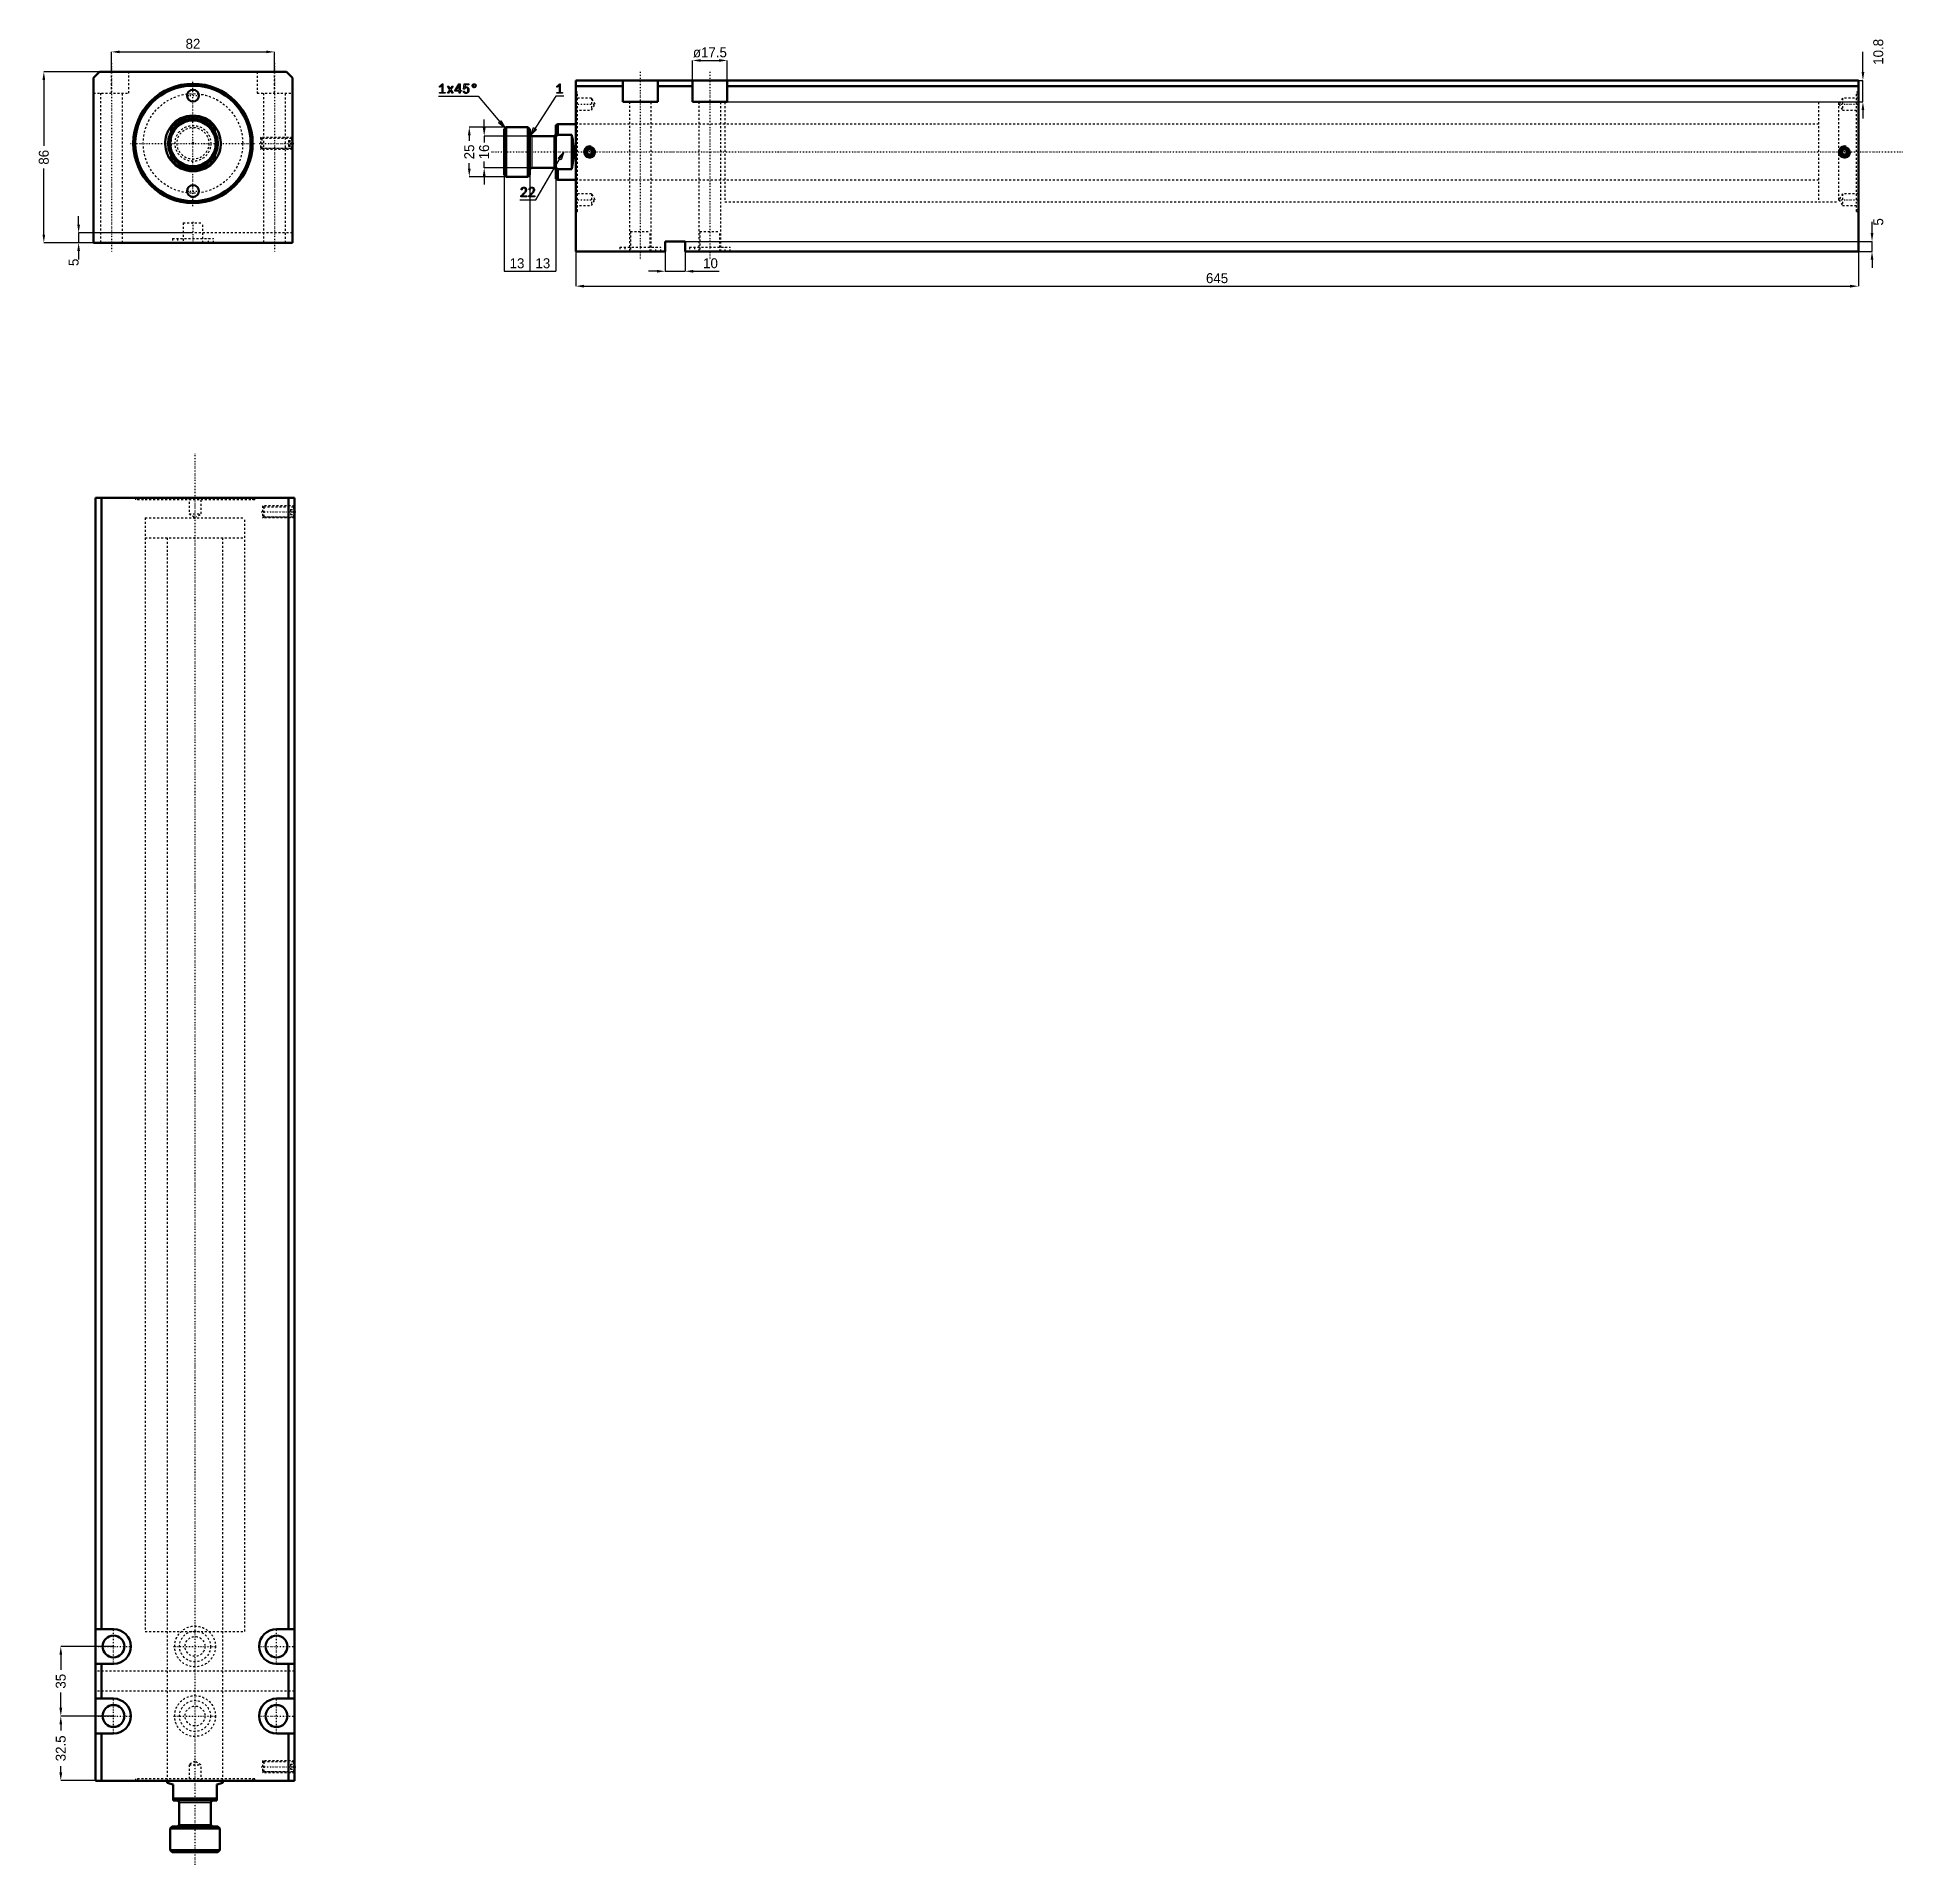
# Model space of a CAD drawing. Header units: millimetres. Extents: x -78 to 860, y -866 to 53.
import ezdxf

# ---------------------------------------------------------------- set-up
doc = ezdxf.new("R2010")
doc.units = ezdxf.units.MM
doc.linetypes.add('Center', pattern=[1.5, 0.45, -0.5, 0.05, -0.5])
doc.linetypes.add('Dashed', pattern=[2, 1, -1])
for name, color, linetype, lineweight in [('2d ConnectionPoints', 7, 'Continuous', 50), ('AM_0', 7, 'Continuous', 50), ('AM_4', 3, 'Continuous', 25), ('AM_5', 3, 'Continuous', 25), ('AM_7', 7, 'Center', 25), ('AM_9', 6, 'Dashed', 25)]:
    doc.layers.add(name, color=color, linetype=linetype, lineweight=lineweight)
doc.dimstyles.new('ISO-25', dxfattribs={"dimtxt": 2.5, "dimasz": 2.5, "dimexe": 1.25, "dimexo": 0.625, "dimtad": 1, "dimtxsty": 'Standard', "dimcen": 2.5, "dimadec": 0, "dimazin": 0, "dimtfac": 1, "dimtmove": 0, "dimatfit": 3, "dimfxl": 0, "dimarcsym": 0})

# ---------------------------------------------------------------- blocks, each defined once
blk = doc.blocks.new('1_JECX_MF_TLA_50_550_0_rod__0_in_JECX_MF_160_TLA_50_550_0__0')
at = {"layer": 'AM_0'}
for p, q in [((-11, 5.94), (-11, 8.66)), ((11, 8.66), (11, 5.94)), ((-11, -8.66), (-11, -5.94)), ((11, -5.94), (11, -8.66))]:
    blk.add_line(p, q, dxfattribs=at)
for points in [[(-11, 8.66), (-11.71, 7.67), (-12.34, 6.62), (-12.87, 5.52), (-13.3, 4.38), (-13.63, 3.2), (-13.86, 2), (-13.98, 0.78), (-13.99, -0.44), (-13.9, -1.65), (-13.7, -2.86), (-13.4, -4.04), (-13, -5.2), (-12.5, -6.31), (-11.9, -7.37), (-11.21, -8.38), (-11, -8.66)], [(11, -8.66), (11.71, -7.67), (12.34, -6.62), (12.87, -5.52), (13.3, -4.38), (13.63, -3.2), (13.86, -2), (13.98, -0.78), (13.99, 0.44), (13.9, 1.65), (13.7, 2.86), (13.4, 4.04), (13, 5.2), (12.5, 6.31), (11.9, 7.37), (11.21, 8.38), (11, 8.66)]]:
    blk.add_lwpolyline(points, dxfattribs=at)
for radius in [12.5, 11.5]:
    blk.add_circle((0, 0), radius, dxfattribs=at)
for radius, start, end in [(14, 38.21321, 141.78679), (13.5, 35.43094, 144.56906), (13.5, 215.43094, 324.56906), (14, 218.21321, 321.78679)]:
    blk.add_arc((0, 0), radius, start, end, dxfattribs=at)
at = {"layer": 'AM_9'}
for p, q in [((-11, 5.94), (-11, -5.94)), ((11, 5.94), (11, -5.94))]:
    blk.add_line(p, q, dxfattribs=at)
for radius in [9, 8]:
    blk.add_circle((0, 0), radius, dxfattribs=at)
blk = doc.blocks.new('2_JECX_MF_EXLA_50_550_0_body__0_in_JECX_MF_160_TLA_50_550_0__0')
at = {"layer": 'AM_0'}
for p, q in [((-47, 36), (-50, 33)), ((-50, 33), (-50, -50)), ((47, 36), (-47, 36)), ((50, 33), (47, 36)), ((50, -50), (50, 33)), ((-50, -50), (50, -50))]:
    blk.add_line(p, q, dxfattribs=at)
for centre, radius in [((0, 0), 30), ((0, 0), 29), ((0, 24), 3), ((0, -24), 3)]:
    blk.add_circle(centre, radius, dxfattribs=at)
at = {"layer": 'AM_5', "linetype": 'Dashed'}
for p, q in [((50, 3), (34, 3)), ((50, -3), (34, -3))]:
    blk.add_line(p, q, dxfattribs=at)
at = {"layer": 'AM_7'}
for p, q in [((-41, 40.3), (-41, -54.3)), ((41, 40.3), (41, -54.3)), ((0, -31.5), (0, 31.5)), ((-3.15, 24), (3.15, 24)), ((-31.5, 0), (31.5, 0)), ((33.2, 0), (50.8, 0)), ((-3.15, -24), (3.15, -24)), ((0, -39.5), (0, -50.5))]:
    blk.add_line(p, q, dxfattribs=at)
at = {"layer": 'AM_9'}
for p, q in [((-41, 25.2), (-41, 36)), ((-32.25, 25.2), (-32.25, 36)), ((32.25, 36), (32.25, 25.2)), ((41, 25.2), (41, 36)), ((-50, 25.2), (-32.25, 25.2)), ((-46.5, 25.2), (-46.5, -50)), ((-35.5, -50), (-35.5, 25.2)), ((32.25, 25.2), (50, 25.2)), ((35.5, 25.2), (35.5, -50)), ((46.5, -50), (46.5, 25.2)), ((34.54, 2.46), (34, 3)), ((34, 3), (34, -3)), ((49.5, 2.4), (34, 2.4)), ((49.46, 2.46), (34.54, 2.46)), ((34.54, 2.46), (34.54, -2.46)), ((48, 1.44), (50, 1.44)), ((48, 1.44), (48, -1.44)), ((48, 0.72), (50, 0.72)), ((50, 3), (49.46, 2.46)), ((49.46, 2.46), (49.46, -2.46)), ((50, 1.9), (49.5, 2.4)), ((49.5, 2.4), (49.5, -2.4)), ((34, -2.4), (49.5, -2.4)), ((34, -3), (34.54, -2.46)), ((34.54, -2.46), (49.46, -2.46)), ((48, -0.72), (50, -0.72)), ((48, -1.44), (50, -1.44)), ((49.46, -2.46), (50, -3)), ((49.5, -2.4), (50, -1.9)), ((50, -45), (-50, -45)), ((-5, -40), (5, -40)), ((-5, -40), (-5, -50)), ((5, -50), (5, -40)), ((-10.25, -47.9), (10.25, -47.9)), ((-10.25, -47.9), (-10.25, -50)), ((-7.75, -47.9), (-7.75, -50)), ((7.75, -50), (7.75, -47.9)), ((10.25, -50), (10.25, -47.9))]:
    blk.add_line(p, q, dxfattribs=at)
blk.add_circle((0, 0), 25, dxfattribs=at)
blk = doc.blocks.new('*D3')
at = {"layer": 'AM_5', "color": 0, "lineweight": -2}
for p, q in [((-41, 36), (-41, 46)), ((-36.83, 46), (36.83, 46)), ((41, 36), (41, 46))]:
    blk.add_line(p, q, dxfattribs=at)
at = {"layer": 'AM_5', "color": 0}
for points in [[(-36.83, 46.69), (-36.83, 45.31), (-41, 46)], [(36.83, 45.31), (36.83, 46.69), (41, 46)]]:
    blk.add_solid(points, dxfattribs=at)
at = {"layer": 'Defpoints', "color": 0}
for p in [(41, 46), (-41, 36), (41, 36)]:
    blk.add_point(p, dxfattribs=at)
at = {"layer": 'AM_5', "color": 0, "insert": (0, 50.05), "char_height": 5, "attachment_point": 5}
blk.add_mtext('82', dxfattribs=at)
blk = doc.blocks.new('*D4')
at = {"layer": 'AM_5', "color": 0, "lineweight": -2}
for p, q in [((-47, 36), (-75, 36)), ((-75, 31.83), (-75, -1.28)), ((-75, -45.83), (-75, -12.72)), ((-50, -50), (-75, -50))]:
    blk.add_line(p, q, dxfattribs=at)
at = {"layer": 'AM_5', "color": 0}
for points in [[(-74.31, 31.83), (-75.69, 31.83), (-75, 36)], [(-75.69, -45.83), (-74.31, -45.83), (-75, -50)]]:
    blk.add_solid(points, dxfattribs=at)
at = {"layer": 'Defpoints', "color": 0}
for p in [(-47, 36), (-75, -50), (-50, -50)]:
    blk.add_point(p, dxfattribs=at)
at = {"layer": 'AM_5', "color": 0, "insert": (-75, -7), "char_height": 5, "attachment_point": 5, "rotation": 90}
blk.add_mtext('86', dxfattribs=at)
blk = doc.blocks.new('*D5')
at = {"layer": 'AM_5', "color": 0, "lineweight": -2}
for p, q in [((-57.5, -40.83), (-57.5, -36.67)), ((0, -45), (-57.5, -45)), ((-57.5, -45), (-57.5, -50)), ((-50, -50), (-57.5, -50)), ((-57.5, -54.17), (-57.5, -58.33))]:
    blk.add_line(p, q, dxfattribs=at)
at = {"layer": 'AM_5', "color": 0}
for points in [[(-58.19, -40.83), (-56.81, -40.83), (-57.5, -45)], [(-56.81, -54.17), (-58.19, -54.17), (-57.5, -50)]]:
    blk.add_solid(points, dxfattribs=at)
at = {"layer": 'Defpoints', "color": 0}
for p in [(0, -45), (-57.5, -50), (-50, -50)]:
    blk.add_point(p, dxfattribs=at)
at = {"layer": 'AM_5', "color": 0, "insert": (-60, -59.83), "char_height": 5, "attachment_point": 5, "rotation": 90}
blk.add_mtext('5', dxfattribs=at)
blk = doc.blocks.new('1_JECX_MF_TLA_50_550_0_rod__0_in_JECX_MF_160_TLA_50_550_0__4')
at = {"layer": 'AM_0'}
for p, q in [((-14, 0), (-14, -1.03)), ((14, -1.03), (14, 0)), ((-11, -2), (-14, -1.03)), ((-11, -10), (-11, -2)), ((-11, -9), (11, -9)), ((14, -1.03), (11, -2)), ((11, -2), (11, -10)), ((-11, -10), (11, -10)), ((-8, -11), (-8, -22)), ((8, -22), (8, -11)), ((-11.5, -23), (-12.5, -24)), ((-12.5, -24), (-12.5, -35)), ((-12.5, -24), (12.5, -24)), ((-11.5, -23), (11.5, -23)), ((12.5, -24), (11.5, -23)), ((12.5, -35), (12.5, -24)), ((-12.5, -35), (12.5, -35)), ((-12.5, -35), (-11.5, -36)), ((-11.5, -36), (11.5, -36)), ((11.5, -36), (12.5, -35))]:
    blk.add_line(p, q, dxfattribs=at)
for centre, start, end in [((-9, -11), 0, 90), ((9, -11), 90, 180), ((-9, -22), 270, 360), ((9, -22), 180, 270)]:
    blk.add_arc(centre, 1, start, end, dxfattribs=at)
at = {"layer": 'AM_4'}
for p, q in [((-8, -11), (8, -11)), ((-8, -22), (8, -22))]:
    blk.add_line(p, q, dxfattribs=at)
at = {"layer": 'AM_7'}
blk.add_line((0, -42.25), (0, 667.25), dxfattribs=at)
at = {"layer": 'AM_9'}
for p, q in [((-25, 635), (25, 635)), ((-25, 635), (-25, 625)), ((25, 625), (25, 635)), ((-25, 625), (25, 625)), ((-14, 625), (-14, 0)), ((14, 0), (14, 625))]:
    blk.add_line(p, q, dxfattribs=at)
blk = doc.blocks.new('2_JECX_MF_EXLA_50_550_0_body__0_in_JECX_MF_160_TLA_50_550_0__4')
at = {"layer": 'AM_0'}
for p, q in [((50, 645), (-50, 645)), ((-50, 645), (-50, 0)), ((-47, 645), (-47, 76.25)), ((47, 645), (47, 76.25)), ((50, 645), (50, 0)), ((-41, 76.25), (-50, 76.25)), ((50, 76.25), (41, 76.25)), ((-50, 58.75), (-41, 58.75)), ((-47, 58.75), (-47, 41.25)), ((41, 58.75), (50, 58.75)), ((47, 58.75), (47, 41.25)), ((-41, 41.25), (-50, 41.25)), ((50, 41.25), (41, 41.25)), ((-50, 23.75), (-41, 23.75)), ((-47, 23.75), (-47, 0)), ((41, 23.75), (50, 23.75)), ((47, 23.75), (47, 0)), ((50, 0), (-50, 0))]:
    blk.add_line(p, q, dxfattribs=at)
for centre in [(-41, 67.5), (41, 67.5), (-41, 32.5), (41, 32.5)]:
    blk.add_circle(centre, 5.5, dxfattribs=at)
for centre, start, end in [((-41, 67.5), 270, 90), ((41, 67.5), 90, 270), ((-41, 32.5), 270, 90), ((41, 32.5), 90, 270)]:
    blk.add_arc(centre, 8.75, start, end, dxfattribs=at)
at = {"layer": 'AM_5', "linetype": 'Dashed'}
for p, q in [((50, 641), (34, 641)), ((50, 635), (34, 635)), ((50, 10), (34, 10)), ((50, 4), (34, 4))]:
    blk.add_line(p, q, dxfattribs=at)
at = {"layer": 'AM_7'}
for p, q in [((33.2, 638), (50.8, 638)), ((-41, 58.3125), (-41, 76.6875)), ((41, 58.3125), (41, 76.6875)), ((-50.1875, 67.5), (-31.8125, 67.5)), ((-10.7625, 67.5), (10.7625, 67.5)), ((31.8125, 67.5), (50.1875, 67.5)), ((-41, 23.3125), (-41, 41.6875)), ((41, 23.3125), (41, 41.6875)), ((-50.1875, 32.5), (-31.8125, 32.5)), ((-10.7625, 32.5), (10.7625, 32.5)), ((31.8125, 32.5), (50.1875, 32.5)), ((33.2, 7), (50.8, 7))]:
    blk.add_line(p, q, dxfattribs=at)
at = {"layer": 'AM_9'}
for p, q in [((-30, 645), (-30, 644)), ((30, 644), (-30, 644)), ((-29, 645), (-29, 644)), ((-3, 645), (-3, 637)), ((3, 637), (3, 645)), ((29, 644), (29, 645)), ((30, 644), (30, 645)), ((34, 641), (34, 635)), ((34.5415, 640.4585), (34, 641)), ((49.5, 640.4), (34, 640.4)), ((49.4585, 640.4585), (34.5415, 640.4585)), ((34.5415, 640.4585), (34.5415, 635.5415)), ((48, 639.25), (50, 639.25)), ((48, 639.25), (48, 636.75)), ((48, 638), (50, 638)), ((50, 641), (49.4585, 640.4585)), ((49.4585, 640.4585), (49.4585, 635.5415)), ((49.5, 640.4), (49.5, 635.6)), ((50, 639.9), (49.5, 640.4)), ((-25, 635), (25, 635)), ((-25, 635), (-25, 75)), ((-3, 637), (0, 635.2679)), ((-3, 637), (3, 637)), ((0, 635.2679), (3, 637)), ((25, 75), (25, 635)), ((34, 635.6), (49.5, 635.6)), ((34, 635), (34.5415, 635.5415)), ((34.5415, 635.5415), (49.4585, 635.5415)), ((48, 636.75), (50, 636.75)), ((49.4585, 635.5415), (50, 635)), ((49.5, 635.6), (50, 636.1)), ((-25, 75), (25, 75)), ((-14, 75), (-14, 0)), ((14, 0), (14, 75)), ((50, 55), (-50, 55)), ((50, 45), (-50, 45)), ((0, 9.7321), (-3, 8)), ((3, 8), (0, 9.7321)), ((34, 10), (34, 4)), ((34.5415, 9.4585), (34, 10)), ((49.5, 9.4), (34, 9.4)), ((49.4585, 9.4585), (34.5415, 9.4585)), ((34.5415, 9.4585), (34.5415, 4.5415)), ((50, 10), (49.4585, 9.4585)), ((49.4585, 9.4585), (49.4585, 4.5415)), ((50, 8.9), (49.5, 9.4)), ((49.5, 9.4), (49.5, 4.6)), ((30, 1), (-30, 1)), ((-30, 1), (-30, 0)), ((-29, 1), (-29, 0)), ((-3, 8), (-3, 0)), ((-3, 8), (3, 8)), ((3, 0), (3, 8)), ((29, 0), (29, 1)), ((30, 0), (30, 1)), ((34, 4.6), (49.5, 4.6)), ((34, 4), (34.5415, 4.5415)), ((34.5415, 4.5415), (49.4585, 4.5415)), ((48, 8.25), (50, 8.25)), ((48, 8.25), (48, 5.75)), ((48, 7), (50, 7)), ((48, 5.75), (50, 5.75)), ((49.4585, 4.5415), (50, 4)), ((49.5, 4.6), (50, 5.1))]:
    blk.add_line(p, q, dxfattribs=at)
for centre, radius in [((0, 67.5), 10.25), ((0, 67.5), 7.75), ((0, 67.5), 5), ((0, 32.5), 10.25), ((0, 32.5), 7.75), ((0, 32.5), 5)]:
    blk.add_circle(centre, radius, dxfattribs=at)
blk = doc.blocks.new('*D11')
at = {"layer": 'AM_5', "color": 0, "lineweight": -2}
for p, q in [((-39.97, -755.81), (-66.47, -755.81)), ((-66.47, -759.98), (-66.47, -767.65)), ((-66.47, -786.65), (-66.47, -778.98)), ((-39.97, -790.81), (-66.47, -790.81))]:
    blk.add_line(p, q, dxfattribs=at)
at = {"layer": 'AM_5', "color": 0}
for points in [[(-67.16, -759.98), (-65.77, -759.98), (-66.47, -755.81)], [(-67.16, -786.65), (-65.77, -786.65), (-66.47, -790.81)]]:
    blk.add_solid(points, dxfattribs=at)
at = {"layer": 'Defpoints', "color": 0}
for p in [(-66.47, -755.81), (-39.97, -755.81), (-39.97, -790.81)]:
    blk.add_point(p, dxfattribs=at)
at = {"layer": 'AM_5', "color": 0, "insert": (-66.47, -773.31), "char_height": 5, "attachment_point": 5, "rotation": 90}
blk.add_mtext('35', dxfattribs=at)
blk = doc.blocks.new('*D12')
at = {"layer": 'AM_5', "color": 0, "lineweight": -2}
for p, q in [((-39.97, -790.81), (-66.47, -790.81)), ((-66.47, -794.98), (-66.47, -798.06)), ((-66.47, -819.15), (-66.47, -816.06)), ((-48.97, -823.31), (-66.47, -823.31))]:
    blk.add_line(p, q, dxfattribs=at)
at = {"layer": 'AM_5', "color": 0}
for points in [[(-67.16, -794.98), (-65.77, -794.98), (-66.47, -790.81)], [(-67.16, -819.15), (-65.77, -819.15), (-66.47, -823.31)]]:
    blk.add_solid(points, dxfattribs=at)
at = {"layer": 'Defpoints', "color": 0}
for p in [(-39.97, -790.81), (-66.47, -823.31), (-48.97, -823.31)]:
    blk.add_point(p, dxfattribs=at)
at = {"layer": 'AM_5', "color": 0, "insert": (-66.47, -807.06), "char_height": 5, "attachment_point": 5, "rotation": 90}
blk.add_mtext('32.5', dxfattribs=at)
blk = doc.blocks.new('1_JECX_MF_TLA_50_550_0_rod__0_in_JECX_MF_160_TLA_50_550_0__2')
at = {"layer": 'AM_0'}
for p, q in [((-35, 12.5), (-36, 11.5)), ((-36, 11.5), (-36, -11.5)), ((-24, 12.5), (-35, 12.5)), ((-35, 12.5), (-35, -12.5)), ((-23, 11.5), (-24, 12.5)), ((-24, 12.5), (-24, -12.5)), ((-23, 11.5), (-23, -11.5)), ((-9, 14), (-10, 13.5)), ((-10, 13.5), (-10, -13.5)), ((0, 14), (-9, 14)), ((-9, 14), (-9, 8.66)), ((-11, 8), (-22, 8)), ((-9, 8.66), (-10, 7.83)), ((-2, 8.66), (-9, 8.66)), ((-2, 8.66), (-2, -8.66)), ((-22, -8), (-11, -8)), ((-9, -8.66), (-2, -8.66)), ((-9, -8.66), (-9, -14)), ((-36, -11.5), (-35, -12.5)), ((-35, -12.5), (-24, -12.5)), ((-24, -12.5), (-23, -11.5)), ((-10, -13.5), (-9, -14)), ((-9, -14), (0, -14))]:
    blk.add_line(p, q, dxfattribs=at)
for points in [[(-2, -8.66), (-1.77, -7.67), (-1.57, -6.62), (-1.39, -5.52), (-1.25, -4.38), (-1.15, -3.2), (-1.07, -2), (-1.03, -0.78), (-1.03, 0.44), (-1.06, 1.65), (-1.12, 2.86), (-1.22, 4.04), (-1.35, 5.2), (-1.51, 6.31), (-1.71, 7.37), (-1.93, 8.38), (-2, 8.66)], [(-10, -7.83), (-9.96, -7.86), (-9, -8.66)]]:
    blk.add_lwpolyline(points, dxfattribs=at)
for centre, start, end in [((-22, 9), 180, 270), ((-11, 9), 270, 0), ((-22, -9), 90, 180), ((-11, -9), 360, 90)]:
    blk.add_arc(centre, 1, start, end, dxfattribs=at)
at = {"layer": 'AM_4'}
for p, q in [((-22, 8), (-22, -8)), ((-11, 8), (-11, -8))]:
    blk.add_line(p, q, dxfattribs=at)
at = {"layer": 'AM_7'}
blk.add_line((-42.25, 0), (667.25, 0), dxfattribs=at)
at = {"layer": 'AM_9'}
for p, q in [((635, 25), (625, 25)), ((625, 25), (625, -25)), ((635, 25), (635, -25)), ((625, 14), (0, 14)), ((0, -14), (625, -14)), ((625, -25), (635, -25))]:
    blk.add_line(p, q, dxfattribs=at)
blk = doc.blocks.new('2_JECX_MF_EXLA_50_550_0_body__0_in_JECX_MF_160_TLA_50_550_0__2')
at = {"layer": 'AM_0'}
for p, q in [((0, -50), (0, 36)), ((645, 36), (0, 36)), ((23.75, 33), (0, 33)), ((23.75, 36), (23.75, 25.2)), ((41.25, 25.2), (41.25, 36)), ((58.75, 33), (41.25, 33)), ((58.75, 36), (58.75, 25.2)), ((76.25, 25.2), (76.25, 36)), ((645, 33), (76.25, 33)), ((645, -50), (645, 36)), ((23.75, 25.2), (41.25, 25.2)), ((58.75, 25.2), (76.25, 25.2)), ((7, 1.44), (5.75, 0.72)), ((5.75, 0.72), (5.75, -0.72)), ((8.25, 0.72), (7, 1.44)), ((8.25, -0.72), (8.25, 0.72)), ((638, 1.44), (636.75, 0.72)), ((636.75, 0.72), (636.75, -0.72)), ((639.25, 0.72), (638, 1.44)), ((639.25, -0.72), (639.25, 0.72)), ((5.75, -0.72), (7, -1.44)), ((7, -1.44), (8.25, -0.72)), ((636.75, -0.72), (638, -1.44)), ((638, -1.44), (639.25, -0.72)), ((45, -45), (45, -50)), ((55, -45), (45, -45)), ((55, -50), (55, -45)), ((45, -50), (0, -50)), ((645, -50), (55, -50))]:
    blk.add_line(p, q, dxfattribs=at)
for centre, radius in [((7, 0), 2.46), ((7, 0), 2.4), ((7, 0), 1.9), ((638, 0), 2.46), ((638, 0), 2.4), ((638, 0), 1.9)]:
    blk.add_circle(centre, radius, dxfattribs=at)
at = {"layer": 'AM_5'}
for centre in [(7, 0), (638, 0)]:
    blk.add_arc(centre, 3, 75, 15, dxfattribs=at)
at = {"layer": 'AM_7'}
for p, q in [((32.5, 40.3), (32.5, -54.3)), ((67.5, 40.3), (67.5, -54.3)), ((-0.49, 24), (10.22, 24)), ((634.78, 24), (645.49, 24)), ((7, -3.15), (7, 3.15)), ((638, -3.15), (638, 3.15)), ((-0.49, -24), (10.22, -24)), ((634.78, -24), (645.49, -24))]:
    blk.add_line(p, q, dxfattribs=at)
at = {"layer": 'AM_9'}
for p, q in [((1, 30), (0, 30)), ((1, 29), (0, 29)), ((1, -30), (1, 30)), ((644, -30), (644, 30)), ((645, 30), (644, 30)), ((645, 29), (644, 29)), ((8, 27), (0, 27)), ((0, 21), (8, 21)), ((9.73, 24), (8, 27)), ((8, 27), (8, 21)), ((8, 21), (9.73, 24)), ((27, 25.2), (27, -50)), ((38, -50), (38, 25.2)), ((62, 25.2), (62, -50)), ((73, -50), (73, 25.2)), ((635, 25), (75, 25)), ((75, 25), (75, -25)), ((635, 25), (635, -25)), ((637, 27), (635.27, 24)), ((635.27, 24), (637, 21)), ((645, 27), (637, 27)), ((637, 27), (637, 21)), ((637, 21), (645, 21)), ((75, 14), (0, 14)), ((0, -14), (75, -14)), ((8, -21), (0, -21)), ((0, -27), (8, -27)), ((9.73, -24), (8, -21)), ((8, -21), (8, -27)), ((8, -27), (9.73, -24)), ((75, -25), (635, -25)), ((637, -21), (635.27, -24)), ((635.27, -24), (637, -27)), ((645, -21), (637, -21)), ((637, -21), (637, -27)), ((637, -27), (645, -27)), ((0, -29), (1, -29)), ((0, -30), (1, -30)), ((644, -29), (645, -29)), ((644, -30), (645, -30)), ((27.5, -40), (37.5, -40)), ((27.5, -40), (27.5, -50)), ((37.5, -50), (37.5, -40)), ((62.5, -40), (72.5, -40)), ((62.5, -40), (62.5, -50)), ((72.5, -50), (72.5, -40)), ((22.25, -47.9), (42.75, -47.9)), ((22.25, -47.9), (22.25, -50)), ((24.75, -47.9), (24.75, -50)), ((40.25, -50), (40.25, -47.9)), ((42.75, -50), (42.75, -47.9)), ((57.25, -47.9), (77.75, -47.9)), ((57.25, -47.9), (57.25, -50)), ((59.75, -47.9), (59.75, -50)), ((75.25, -50), (75.25, -47.9)), ((77.75, -50), (77.75, -47.9))]:
    blk.add_line(p, q, dxfattribs=at)
blk = doc.blocks.new('*D25')
at = {"layer": 'AM_5', "color": 0, "lineweight": -2}
for p, q in [((251.17, 31.69), (251.17, 41.69)), ((255.34, 41.69), (264.5, 41.69)), ((268.67, 31.69), (268.67, 41.69))]:
    blk.add_line(p, q, dxfattribs=at)
at = {"layer": 'AM_5', "color": 0}
for points in [[(255.34, 42.38), (255.34, 40.99), (251.17, 41.69)], [(264.5, 42.38), (264.5, 40.99), (268.67, 41.69)]]:
    blk.add_solid(points, dxfattribs=at)
at = {"layer": 'Defpoints', "color": 0}
for p in [(268.67, 41.69), (251.17, 31.69), (268.67, 31.69)]:
    blk.add_point(p, dxfattribs=at)
at = {"layer": 'AM_5', "color": 0, "insert": (259.92, 45.69), "char_height": 5, "attachment_point": 5}
blk.add_mtext('ø17.5', dxfattribs=at)
blk = doc.blocks.new('*D26')
at = {"layer": 'AM_5', "color": 0, "lineweight": -2}
for p, q in [((839.67, 35.85), (839.67, 46.02)), ((268.67, 31.69), (839.67, 31.69)), ((839.67, 20.89), (839.67, 31.69)), ((268.67, 20.89), (839.67, 20.89)), ((839.67, 16.72), (839.67, 12.55))]:
    blk.add_line(p, q, dxfattribs=at)
at = {"layer": 'AM_5', "color": 0}
for points in [[(838.98, 35.85), (840.37, 35.85), (839.67, 31.69)], [(838.98, 16.72), (840.37, 16.72), (839.67, 20.89)]]:
    blk.add_solid(points, dxfattribs=at)
at = {"layer": 'Defpoints', "color": 0}
for p in [(268.67, 31.69), (839.67, 31.69), (268.67, 20.89)]:
    blk.add_point(p, dxfattribs=at)
at = {"layer": 'AM_5', "color": 0, "insert": (847.42, 46.02), "char_height": 5, "attachment_point": 5, "rotation": 90}
blk.add_mtext('10.8', dxfattribs=at)
blk = doc.blocks.new('*D27')
at = {"layer": 'AM_5', "color": 0, "lineweight": -2}
for p, q in [((192.42, -54.31), (192.42, -71.81)), ((837.42, -54.31), (837.42, -71.81)), ((196.59, -71.81), (833.25, -71.81))]:
    blk.add_line(p, q, dxfattribs=at)
at = {"layer": 'AM_5', "color": 0}
for points in [[(196.59, -71.12), (196.59, -72.51), (192.42, -71.81)], [(833.25, -71.12), (833.25, -72.51), (837.42, -71.81)]]:
    blk.add_solid(points, dxfattribs=at)
at = {"layer": 'Defpoints', "color": 0}
for p in [(192.42, -54.31), (837.42, -54.31), (837.42, -71.81)]:
    blk.add_point(p, dxfattribs=at)
at = {"layer": 'AM_5', "color": 0, "insert": (514.92, -67.81), "char_height": 5, "attachment_point": 5}
blk.add_mtext('645', dxfattribs=at)
blk = doc.blocks.new('*D28')
at = {"layer": 'AM_5', "color": 0, "lineweight": -2}
for p, q in [((169.42, -15.81), (169.42, -64.31)), ((182.42, -13.31), (182.42, -64.31)), ((169.42, -64.31), (182.42, -64.31))]:
    blk.add_line(p, q, dxfattribs=at)
at = {"layer": 'Defpoints', "color": 0}
for p in [(169.42, -15.81), (182.42, -13.31), (182.42, -64.31)]:
    blk.add_point(p, dxfattribs=at)
at = {"layer": 'AM_5', "color": 0, "insert": (175.92, -60.31), "char_height": 5, "attachment_point": 5}
blk.add_mtext('13', dxfattribs=at)
blk = doc.blocks.new('*D29')
at = {"layer": 'AM_5', "color": 0, "lineweight": -2}
for p, q in [((156.42, -15.81), (156.42, -64.31)), ((169.42, -15.81), (169.42, -64.31)), ((156.42, -64.31), (169.42, -64.31))]:
    blk.add_line(p, q, dxfattribs=at)
at = {"layer": 'Defpoints', "color": 0}
for p in [(156.42, -15.81), (169.42, -15.81), (169.42, -64.31)]:
    blk.add_point(p, dxfattribs=at)
at = {"layer": 'AM_5', "color": 0, "insert": (162.92, -60.31), "char_height": 5, "attachment_point": 5}
blk.add_mtext('13', dxfattribs=at)
blk = doc.blocks.new('*D30')
at = {"layer": 'AM_5', "color": 0, "lineweight": -2}
for p, q in [((157.42, 8.19), (138.92, 8.19)), ((138.92, 4.02), (138.92, 1.35)), ((138.92, -12.65), (138.92, -9.98)), ((157.42, -16.81), (138.92, -16.81))]:
    blk.add_line(p, q, dxfattribs=at)
at = {"layer": 'AM_5', "color": 0}
for points in [[(138.23, 4.02), (139.62, 4.02), (138.92, 8.19)], [(138.23, -12.65), (139.62, -12.65), (138.92, -16.81)]]:
    blk.add_solid(points, dxfattribs=at)
at = {"layer": 'Defpoints', "color": 0}
for p in [(138.92, 8.19), (157.42, 8.19), (157.42, -16.81)]:
    blk.add_point(p, dxfattribs=at)
at = {"layer": 'AM_5', "color": 0, "insert": (138.92, -4.31), "char_height": 5, "attachment_point": 5, "rotation": 90}
blk.add_mtext('25', dxfattribs=at)
blk = doc.blocks.new('*D31')
at = {"layer": 'AM_5', "color": 0, "lineweight": -2}
for p, q in [((146.42, 7.85), (146.42, 12.02)), ((170.42, 3.69), (146.42, 3.69)), ((146.42, 3.69), (146.42, 0.52)), ((146.42, -12.31), (146.42, -9.15)), ((170.42, -12.31), (146.42, -12.31)), ((146.42, -16.48), (146.42, -20.65))]:
    blk.add_line(p, q, dxfattribs=at)
at = {"layer": 'AM_5', "color": 0}
for points in [[(145.73, 7.85), (147.12, 7.85), (146.42, 3.69)], [(145.73, -16.48), (147.12, -16.48), (146.42, -12.31)]]:
    blk.add_solid(points, dxfattribs=at)
at = {"layer": 'Defpoints', "color": 0}
for p in [(146.42, 3.69), (170.42, 3.69), (170.42, -12.31)]:
    blk.add_point(p, dxfattribs=at)
at = {"layer": 'AM_5', "color": 0, "insert": (146.42, -4.31), "char_height": 5, "attachment_point": 5, "rotation": 90}
blk.add_mtext('16', dxfattribs=at)
blk = doc.blocks.new('*D32')
at = {"layer": 'AM_5', "color": 0, "lineweight": -2}
for p, q in [((237.42, -49.31), (237.42, -64.31)), ((247.42, -54.31), (247.42, -64.31)), ((233.25, -64.31), (229.09, -64.31)), ((237.42, -64.31), (247.42, -64.31)), ((251.59, -64.31), (264.64, -64.31))]:
    blk.add_line(p, q, dxfattribs=at)
at = {"layer": 'AM_5', "color": 0}
for points in [[(233.25, -63.62), (233.25, -65.01), (237.42, -64.31)], [(251.59, -63.62), (251.59, -65.01), (247.42, -64.31)]]:
    blk.add_solid(points, dxfattribs=at)
at = {"layer": 'Defpoints', "color": 0}
for p in [(237.42, -49.31), (247.42, -54.31), (247.42, -64.31)]:
    blk.add_point(p, dxfattribs=at)
at = {"layer": 'AM_5', "color": 0, "insert": (260.22, -60.31), "char_height": 5, "attachment_point": 5}
blk.add_mtext('10', dxfattribs=at)
blk = doc.blocks.new('*D33')
at = {"layer": 'AM_5', "color": 0, "lineweight": -2}
for p, q in [((844.25, -45.15), (844.25, -39.48)), ((237.42, -49.31), (844.25, -49.31)), ((247.42, -54.31), (844.25, -54.31)), ((844.25, -54.31), (844.25, -49.31)), ((844.25, -58.48), (844.25, -62.65))]:
    blk.add_line(p, q, dxfattribs=at)
at = {"layer": 'AM_5', "color": 0}
for points in [[(843.56, -45.15), (844.95, -45.15), (844.25, -49.31)], [(843.56, -58.48), (844.95, -58.48), (844.25, -54.31)]]:
    blk.add_solid(points, dxfattribs=at)
at = {"layer": 'Defpoints', "color": 0}
for p in [(237.42, -49.31), (247.42, -54.31), (844.25, -54.31)]:
    blk.add_point(p, dxfattribs=at)
at = {"layer": 'AM_5', "color": 0, "insert": (847.42, -39.48), "char_height": 5, "attachment_point": 5, "rotation": 90}
blk.add_mtext('5', dxfattribs=at)

msp = doc.modelspace()

# ---------------------------------------------------------------- linework, layer by layer
at = {"layer": '2d ConnectionPoints'}
for p in [(0, 0), (192.421, -4.315), (1.032, -823.314)]:
    msp.add_point(p, dxfattribs=at)
at = {"layer": 'AM_5'}
for p, q in [((123.421, 23.685), (143.421, 23.685)), ((143.421, 23.685), (156.921, 7.685)), ((182.421, 23.685), (169.714, 3.978)), ((186.421, 23.685), (182.421, 23.685)), ((172.421, -28.315), (186.421, -4.315)), ((164.421, -28.315), (172.421, -28.315))]:
    msp.add_line(p, q, dxfattribs=at)
for points in [[(124.029, 25.601), (125.225, 25.601), (125.225, 29.118), (125.225, 29.118), (125.161, 29.053), (125.052, 28.952), (125.052, 28.952), (124.929, 28.846), (124.838, 28.773), (124.838, 28.773), (124.744, 28.701), (124.603, 28.598), (124.603, 28.598), (124.46, 28.502), (124.364, 28.442), (124.364, 28.442), (124.27, 28.387), (124.14, 28.321), (124.14, 28.321), (124.023, 28.274), (123.951, 28.253), (123.951, 28.747), (123.951, 28.747), (124.04, 28.789), (124.18, 28.869), (124.18, 28.869), (124.328, 28.97), (124.43, 29.048), (124.43, 29.048), (124.534, 29.131), (124.684, 29.261), (124.684, 29.261), (124.829, 29.396), (124.923, 29.488), (124.923, 29.488), (125.011, 29.579), (125.13, 29.708), (125.13, 29.708), (125.232, 29.825), (125.29, 29.898), (125.706, 29.898), (125.706, 25.601), (126.792, 25.601), (126.792, 25.185), (124.029, 25.185), (124.029, 25.601)], [(129.092, 26.969), (127.993, 28.76), (128.562, 28.76), (129.381, 27.405), (130.242, 28.76), (130.759, 28.76), (129.674, 27.012), (130.811, 25.185), (130.236, 25.185), (129.371, 26.589), (128.458, 25.185), (127.932, 25.185), (129.092, 26.969)], [(133.846, 26.225), (131.74, 26.225), (131.74, 26.648), (133.657, 29.898), (134.301, 29.898), (134.301, 26.664), (135.003, 26.664), (135.003, 26.225), (134.301, 26.225), (134.301, 25.185), (133.846, 25.185), (133.846, 26.225)], [(133.852, 26.664), (133.852, 29.352), (132.299, 26.664), (133.852, 26.664)], [(137.303, 25.127), (137.303, 25.127), (137.156, 25.132), (136.947, 25.158), (136.947, 25.158), (136.751, 25.207), (136.627, 25.252), (136.627, 25.252), (136.511, 25.307), (136.355, 25.411), (136.355, 25.411), (136.222, 25.54), (136.144, 25.64), (136.144, 25.64), (136.08, 25.751), (136.009, 25.938), (136.009, 25.938), (135.971, 26.149), (135.964, 26.303), (136.471, 26.303), (136.471, 26.303), (136.481, 26.157), (136.53, 25.967), (136.53, 25.967), (136.622, 25.81), (136.707, 25.725), (136.707, 25.725), (136.807, 25.654), (136.979, 25.578), (136.979, 25.578), (137.176, 25.537), (137.323, 25.53), (137.323, 25.53), (137.448, 25.537), (137.62, 25.573), (137.62, 25.573), (137.772, 25.64), (137.862, 25.702), (137.862, 25.702), (137.943, 25.775), (138.048, 25.901), (138.048, 25.901), (138.133, 26.046), (138.177, 26.154), (138.177, 26.154), (138.214, 26.268), (138.253, 26.446), (138.253, 26.446), (138.274, 26.634), (138.278, 26.765), (138.278, 26.765), (138.274, 26.884), (138.254, 27.058), (138.254, 27.058), (138.216, 27.224), (138.181, 27.332), (138.181, 27.332), (138.138, 27.434), (138.058, 27.571), (138.058, 27.571), (137.96, 27.69), (137.885, 27.759), (137.885, 27.759), (137.802, 27.818), (137.663, 27.881), (137.663, 27.881), (137.507, 27.915), (137.394, 27.922), (137.394, 27.922), (137.273, 27.914), (137.103, 27.872), (137.103, 27.872), (136.946, 27.795), (136.848, 27.723), (136.848, 27.723), (136.759, 27.638), (136.65, 27.489), (136.65, 27.489), (136.568, 27.313), (136.53, 27.181), (136.036, 27.181), (136.374, 29.911), (138.668, 29.911), (138.668, 29.488), (136.835, 29.488), (136.627, 27.925), (136.627, 27.925), (136.696, 28.009), (136.803, 28.119), (136.803, 28.119), (136.916, 28.209), (136.994, 28.258), (136.994, 28.258), (137.076, 28.298), (137.21, 28.342), (137.21, 28.342), (137.355, 28.366), (137.459, 28.37), (137.459, 28.37), (137.618, 28.362), (137.841, 28.317), (137.841, 28.317), (138.044, 28.233), (138.168, 28.156), (138.168, 28.156), (138.281, 28.064), (138.431, 27.903), (138.431, 27.903), (138.554, 27.714), (138.623, 27.572), (138.623, 27.572), (138.679, 27.421), (138.74, 27.183), (138.74, 27.183), (138.772, 26.929), (138.779, 26.752), (138.779, 26.752), (138.771, 26.565), (138.732, 26.301), (138.732, 26.301), (138.66, 26.057), (138.593, 25.905), (138.593, 25.905), (138.513, 25.764), (138.371, 25.577), (138.371, 25.577), (138.201, 25.42), (138.073, 25.331), (138.073, 25.331), (137.935, 25.258), (137.713, 25.178), (137.713, 25.178), (137.473, 25.135), (137.303, 25.127)], [(141.378, 27.98), (141.378, 27.98), (141.275, 27.986), (141.128, 28.014), (141.128, 28.014), (140.987, 28.066), (140.897, 28.115), (140.897, 28.115), (140.812, 28.173), (140.699, 28.274), (140.699, 28.274), (140.601, 28.392), (140.546, 28.481), (140.546, 28.481), (140.499, 28.575), (140.448, 28.721), (140.448, 28.721), (140.421, 28.875), (140.416, 28.981), (140.416, 28.981), (140.421, 29.087), (140.448, 29.241), (140.448, 29.241), (140.499, 29.388), (140.546, 29.482), (140.546, 29.482), (140.601, 29.57), (140.699, 29.688), (140.699, 29.688), (140.812, 29.789), (140.897, 29.847), (140.897, 29.847), (140.987, 29.896), (141.128, 29.948), (141.128, 29.948), (141.275, 29.977), (141.378, 29.982), (141.378, 29.982), (141.48, 29.977), (141.628, 29.948), (141.628, 29.948), (141.768, 29.896), (141.857, 29.847), (141.857, 29.847), (141.941, 29.79), (142.054, 29.689), (142.054, 29.689), (142.15, 29.571), (142.205, 29.483), (142.205, 29.483), (142.251, 29.39), (142.301, 29.243), (142.301, 29.243), (142.328, 29.089), (142.333, 28.981), (142.333, 28.981), (142.328, 28.874), (142.301, 28.719), (142.301, 28.719), (142.251, 28.572), (142.205, 28.479), (142.205, 28.479), (142.15, 28.391), (142.054, 28.273), (142.054, 28.273), (141.941, 28.173), (141.857, 28.115), (141.857, 28.115), (141.768, 28.066), (141.628, 28.014), (141.628, 28.014), (141.48, 27.986), (141.378, 27.98)], [(141.378, 28.377), (141.378, 28.377), (141.439, 28.38), (141.528, 28.397), (141.528, 28.397), (141.613, 28.429), (141.667, 28.458), (141.667, 28.458), (141.718, 28.493), (141.787, 28.554), (141.787, 28.554), (141.845, 28.625), (141.878, 28.679), (141.878, 28.679), (141.906, 28.736), (141.937, 28.824), (141.937, 28.824), (141.953, 28.917), (141.956, 28.981), (141.956, 28.981), (141.953, 29.045), (141.937, 29.138), (141.937, 29.138), (141.906, 29.227), (141.878, 29.283), (141.878, 29.283), (141.845, 29.337), (141.787, 29.409), (141.787, 29.409), (141.718, 29.47), (141.667, 29.504), (141.667, 29.504), (141.613, 29.534), (141.528, 29.565), (141.528, 29.565), (141.439, 29.582), (141.378, 29.586), (141.378, 29.586), (141.316, 29.582), (141.227, 29.565), (141.227, 29.565), (141.142, 29.534), (141.087, 29.504), (141.087, 29.504), (141.035, 29.47), (140.966, 29.409), (140.966, 29.409), (140.907, 29.337), (140.872, 29.283), (140.872, 29.283), (140.844, 29.227), (140.813, 29.138), (140.813, 29.138), (140.796, 29.045), (140.793, 28.981), (140.793, 28.981), (140.796, 28.917), (140.813, 28.824), (140.813, 28.824), (140.844, 28.736), (140.872, 28.679), (140.872, 28.679), (140.907, 28.625), (140.966, 28.554), (140.966, 28.554), (141.035, 28.493), (141.087, 28.458), (141.087, 28.458), (141.142, 28.429), (141.227, 28.397), (141.227, 28.397), (141.316, 28.38), (141.378, 28.377)], [(183.029, 25.601), (184.225, 25.601), (184.225, 29.118), (184.225, 29.118), (184.161, 29.053), (184.052, 28.952), (184.052, 28.952), (183.929, 28.846), (183.838, 28.773), (183.838, 28.773), (183.744, 28.701), (183.603, 28.598), (183.603, 28.598), (183.46, 28.502), (183.364, 28.442), (183.364, 28.442), (183.27, 28.387), (183.14, 28.321), (183.14, 28.321), (183.023, 28.274), (182.951, 28.253), (182.951, 28.747), (182.951, 28.747), (183.04, 28.789), (183.18, 28.869), (183.18, 28.869), (183.328, 28.97), (183.43, 29.048), (183.43, 29.048), (183.534, 29.131), (183.684, 29.261), (183.684, 29.261), (183.829, 29.396), (183.923, 29.488), (183.923, 29.488), (184.011, 29.579), (184.13, 29.708), (184.13, 29.708), (184.232, 29.825), (184.29, 29.898), (184.706, 29.898), (184.706, 25.601), (185.792, 25.601), (185.792, 25.185), (183.029, 25.185), (183.029, 25.601)], [(156.921, 7.685), (153.597, 10.332), (154.871, 11.407), (156.921, 7.685)], [(169.714, 3.978), (171.272, 7.931), (172.673, 7.028), (169.714, 3.978)], [(186.421, -4.315), (185.042, -8.334), (183.602, -7.494), (186.421, -4.315)], [(165.068, -26.204), (165.068, -26.204), (165.282, -26.008), (165.587, -25.722), (165.587, -25.722), (165.873, -25.446), (166.053, -25.266), (166.053, -25.266), (166.225, -25.085), (166.472, -24.801), (166.472, -24.801), (166.705, -24.501), (166.852, -24.293), (166.852, -24.293), (166.982, -24.085), (167.123, -23.789), (167.123, -23.789), (167.199, -23.512), (167.213, -23.337), (167.213, -23.337), (167.209, -23.239), (167.185, -23.101), (167.185, -23.101), (167.142, -22.972), (167.103, -22.892), (167.103, -22.892), (167.055, -22.818), (166.971, -22.719), (166.971, -22.719), (166.873, -22.636), (166.799, -22.59), (166.799, -22.59), (166.719, -22.551), (166.594, -22.509), (166.594, -22.509), (166.459, -22.487), (166.365, -22.483), (166.365, -22.483), (166.261, -22.487), (166.113, -22.51), (166.113, -22.51), (165.976, -22.553), (165.89, -22.593), (165.89, -22.593), (165.811, -22.641), (165.705, -22.728), (165.705, -22.728), (165.616, -22.833), (165.565, -22.913), (165.565, -22.913), (165.523, -23), (165.478, -23.142), (165.478, -23.142), (165.453, -23.298), (165.448, -23.409), (164.961, -23.409), (164.961, -23.409), (164.968, -23.242), (165.008, -23.01), (165.008, -23.01), (165.081, -22.799), (165.149, -22.671), (165.149, -22.671), (165.23, -22.554), (165.371, -22.4), (165.371, -22.4), (165.535, -22.273), (165.658, -22.203), (165.658, -22.203), (165.789, -22.146), (165.995, -22.084), (165.995, -22.084), (166.213, -22.05), (166.365, -22.044), (166.365, -22.044), (166.507, -22.05), (166.713, -22.081), (166.713, -22.081), (166.911, -22.14), (167.038, -22.193), (167.038, -22.193), (167.157, -22.259), (167.318, -22.378), (167.318, -22.378), (167.457, -22.522), (167.536, -22.632), (167.536, -22.632), (167.604, -22.752), (167.677, -22.947), (167.677, -22.947), (167.716, -23.161), (167.723, -23.315), (167.723, -23.315), (167.712, -23.488), (167.654, -23.754), (167.654, -23.754), (167.547, -24.028), (167.447, -24.215), (167.447, -24.215), (167.333, -24.401), (167.148, -24.669), (167.148, -24.669), (166.946, -24.926), (166.802, -25.091), (166.802, -25.091), (166.647, -25.258), (166.387, -25.529), (166.387, -25.529), (166.094, -25.824), (165.881, -26.035), (165.536, -26.373), (167.863, -26.376), (167.863, -26.815), (164.896, -26.815), (164.896, -26.36), (165.068, -26.204)], [(169.068, -26.204), (169.068, -26.204), (169.282, -26.008), (169.587, -25.722), (169.587, -25.722), (169.873, -25.446), (170.053, -25.266), (170.053, -25.266), (170.225, -25.085), (170.472, -24.801), (170.472, -24.801), (170.705, -24.501), (170.852, -24.293), (170.852, -24.293), (170.982, -24.085), (171.123, -23.789), (171.123, -23.789), (171.199, -23.512), (171.213, -23.337), (171.213, -23.337), (171.209, -23.239), (171.185, -23.101), (171.185, -23.101), (171.142, -22.972), (171.103, -22.892), (171.103, -22.892), (171.055, -22.818), (170.971, -22.719), (170.971, -22.719), (170.873, -22.636), (170.799, -22.59), (170.799, -22.59), (170.719, -22.551), (170.594, -22.509), (170.594, -22.509), (170.459, -22.487), (170.365, -22.483), (170.365, -22.483), (170.261, -22.487), (170.113, -22.51), (170.113, -22.51), (169.976, -22.553), (169.89, -22.593), (169.89, -22.593), (169.811, -22.641), (169.705, -22.728), (169.705, -22.728), (169.616, -22.833), (169.565, -22.913), (169.565, -22.913), (169.523, -23), (169.478, -23.142), (169.478, -23.142), (169.453, -23.298), (169.448, -23.409), (168.961, -23.409), (168.961, -23.409), (168.968, -23.242), (169.008, -23.01), (169.008, -23.01), (169.081, -22.799), (169.149, -22.671), (169.149, -22.671), (169.23, -22.554), (169.371, -22.4), (169.371, -22.4), (169.535, -22.273), (169.658, -22.203), (169.658, -22.203), (169.789, -22.146), (169.995, -22.084), (169.995, -22.084), (170.213, -22.05), (170.365, -22.044), (170.365, -22.044), (170.507, -22.05), (170.713, -22.081), (170.713, -22.081), (170.911, -22.14), (171.038, -22.193), (171.038, -22.193), (171.157, -22.259), (171.318, -22.378), (171.318, -22.378), (171.457, -22.522), (171.536, -22.632), (171.536, -22.632), (171.604, -22.752), (171.677, -22.947), (171.677, -22.947), (171.716, -23.161), (171.723, -23.315), (171.723, -23.315), (171.712, -23.488), (171.654, -23.754), (171.654, -23.754), (171.547, -24.028), (171.447, -24.215), (171.447, -24.215), (171.333, -24.401), (171.148, -24.669), (171.148, -24.669), (170.946, -24.926), (170.802, -25.091), (170.802, -25.091), (170.647, -25.258), (170.387, -25.529), (170.387, -25.529), (170.094, -25.824), (169.881, -26.035), (169.536, -26.373), (171.863, -26.376), (171.863, -26.815), (168.896, -26.815), (168.896, -26.36), (169.068, -26.204)]]:
    msp.add_lwpolyline(points, dxfattribs=at)

# ---------------------------------------------------------------- block references
for name, p in [('2_JECX_MF_EXLA_50_550_0_body__0_in_JECX_MF_160_TLA_50_550_0__0', (0, 0)), ('2_JECX_MF_EXLA_50_550_0_body__0_in_JECX_MF_160_TLA_50_550_0__2', (192.421, -4.315)), ('1_JECX_MF_TLA_50_550_0_rod__0_in_JECX_MF_160_TLA_50_550_0__2', (192.421, -4.315)), ('1_JECX_MF_TLA_50_550_0_rod__0_in_JECX_MF_160_TLA_50_550_0__0', (0, 0)), ('1_JECX_MF_TLA_50_550_0_rod__0_in_JECX_MF_160_TLA_50_550_0__4', (1.032, -823.314)), ('2_JECX_MF_EXLA_50_550_0_body__0_in_JECX_MF_160_TLA_50_550_0__4', (1.032, -823.314))]:
    msp.add_blockref(name, p)

# ---------------------------------------------------------------- dimensions: what is measured, and where the dimension line sits
for base, p1, p2, text, override, picture, middle in [((41, 46), (-41, 36), (41, 36), '82', {"dimtxt": 5, "dimasz": 4.166667, "dimexe": 0, "dimexo": 0, "dimgap": 1.5}, '*D3', (0, 46)), ((268.671, 41.685), (251.171, 31.685), (268.671, 31.685), 'ø17.5', {"dimtxt": 5, "dimasz": 4.166667, "dimexe": 0, "dimexo": 0, "dimgap": 1.5}, '*D25', (259.921, 41.685)), ((169.421, -64.315), (156.421, -15.815), (169.421, -15.815), '13', {"dimtxt": 5, "dimasz": 0, "dimexe": 0, "dimexo": 0, "dimgap": 1.5}, '*D29', (162.921, -64.315)), ((182.421, -64.315), (169.421, -15.815), (182.421, -13.315), '13', {"dimtxt": 5, "dimasz": 0, "dimexe": 0, "dimexo": 0, "dimgap": 1.5}, '*D28', (175.921, -64.315)), ((837.421, -71.815), (192.421, -54.315), (837.421, -54.315), '645', {"dimtxt": 5, "dimasz": 4.166667, "dimexe": 0, "dimexo": 0, "dimgap": 1.5}, '*D27', (514.921, -71.815)), ((247.421, -64.315), (237.421, -49.315), (247.421, -54.315), '10', {"dimtxt": 5, "dimasz": 4.166667, "dimexe": 0, "dimexo": 0, "dimgap": 1.5}, '*D32', (260.221, -64.315))]:
    dim = msp.add_linear_dim(base=base, p1=p1, p2=p2, text=text, dimstyle='ISO-25', override=override, dxfattribs=at)
    dim.commit()
    dim.dimension.update_dxf_attribs({"geometry": picture, "text_midpoint": middle, "dimtype": 160})
for base, p1, p2, text, picture, middle in [((839.671, 31.685), (268.671, 20.885), (268.671, 31.685), '10.8', '*D26', (847.421, 46.018)), ((-75, -50), (-47, 36), (-50, -50), '86', '*D4', (-75, -7)), ((146.421, 3.685), (170.421, -12.315), (170.421, 3.685), '16', '*D31', (146.421, -4.315)), ((138.921, 8.185), (157.421, -16.815), (157.421, 8.185), '25', '*D30', (138.921, -4.315)), ((-57.5, -50), (0, -45), (-50, -50), '5', '*D5', (-60, -59.833)), ((844.255, -54.315), (237.421, -49.315), (247.421, -54.315), '5', '*D33', (847.421, -39.482)), ((-66.468, -755.814), (-39.968, -790.814), (-39.968, -755.814), '35', '*D11', (-66.468, -773.314)), ((-66.468, -823.314), (-39.968, -790.814), (-48.968, -823.314), '32.5', '*D12', (-66.468, -807.064))]:
    dim = msp.add_linear_dim(base=base, p1=p1, p2=p2, angle=90, text=text, dimstyle='ISO-25', override={"dimtxt": 5, "dimasz": 4.166667, "dimexe": 0, "dimexo": 0, "dimgap": 1.5}, dxfattribs=at)
    dim.commit()
    dim.dimension.update_dxf_attribs({"geometry": picture, "text_midpoint": middle, "dimtype": 160, "text_rotation": 90})

doc.saveas('drawing.dxf')
